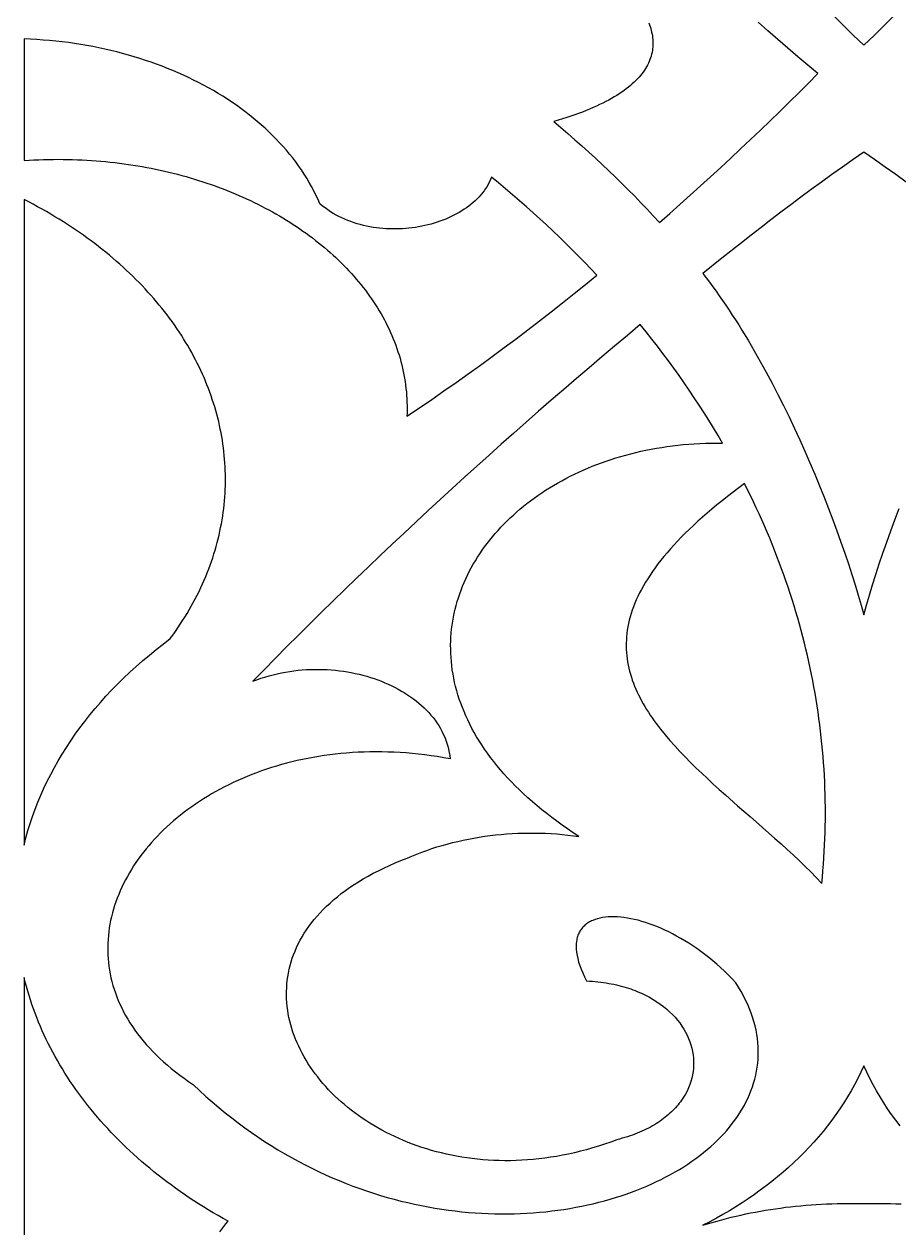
# Model space of a CAD drawing. Extents: x -4950 to -2150, y -1354 to 1346.
# Drawn here: x -4749.8 to -4594.3, y 166.2 to 380.7 of the extents above; entities that cross this region are included whole.
import ezdxf

# ---------------------------------------------------------------- set-up
doc = ezdxf.new("R2010")
doc.units = 0
doc.layers.add('LAYER_1', color=18, linetype='CONTINUOUS')

msp = doc.modelspace()

# ---------------------------------------------------------------- linework, layer by layer
at = {"layer": 'LAYER_1'}
for points in [[(-4606.18, 382.48), (-4604.3, 380.62), (-4602.42, 378.79), (-4600.55, 376.99), (-4598.68, 378.79), (-4596.8, 380.62), (-4594.92, 382.48)], [(-4638.78, 380.95), (-4638.65, 380.62), (-4638.54, 380.28), (-4638.44, 379.95), (-4638.35, 379.62), (-4638.27, 379.29), (-4638.2, 378.96), (-4638.14, 378.63), (-4638.1, 378.3), (-4638.07, 377.97), (-4638.05, 377.64), (-4638.04, 377.32), (-4638.05, 376.99), (-4638.06, 376.66), (-4638.1, 376.34), (-4638.14, 376.01), (-4638.2, 375.69), (-4638.27, 375.37), (-4638.35, 375.05), (-4638.45, 374.73), (-4638.57, 374.41), (-4638.69, 374.09), (-4638.83, 373.77), (-4638.99, 373.46), (-4639.16, 373.15), (-4639.35, 372.83), (-4639.55, 372.52), (-4639.76, 372.21), (-4639.99, 371.91), (-4640.24, 371.6), (-4640.5, 371.29), (-4640.78, 370.99), (-4641.07, 370.69), (-4641.38, 370.39), (-4641.71, 370.09), (-4642.05, 369.8), (-4642.41, 369.5), (-4642.79, 369.21), (-4643.18, 368.92), (-4643.6, 368.64), (-4644.02, 368.35), (-4644.47, 368.07), (-4644.93, 367.79), (-4645.41, 367.51), (-4645.91, 367.23), (-4646.43, 366.96), (-4646.97, 366.69), (-4647.52, 366.42), (-4648.1, 366.15), (-4648.69, 365.89), (-4649.3, 365.63), (-4649.93, 365.37), (-4650.58, 365.11), (-4651.25, 364.86), (-4651.94, 364.61), (-4652.65, 364.36), (-4653.38, 364.12), (-4654.13, 363.88), (-4654.9, 363.64), (-4655.69, 363.41), (-4654.42, 362.34), (-4653.16, 361.27), (-4651.91, 360.18), (-4650.68, 359.09), (-4649.46, 358), (-4648.26, 356.89), (-4647.06, 355.78), (-4645.88, 354.67), (-4644.71, 353.54), (-4643.56, 352.41), (-4642.42, 351.27), (-4641.29, 350.13), (-4640.17, 348.98), (-4639.07, 347.82), (-4637.98, 346.66), (-4636.9, 345.48), (-4635.06, 347.1), (-4633.22, 348.72), (-4631.4, 350.34), (-4629.59, 351.98), (-4627.79, 353.61), (-4625.99, 355.26), (-4624.22, 356.91), (-4622.45, 358.56), (-4620.69, 360.22), (-4618.94, 361.88), (-4617.21, 363.55), (-4615.49, 365.22), (-4613.77, 366.9), (-4612.07, 368.57), (-4610.38, 370.26), (-4608.7, 371.95), (-4610.5, 373.42), (-4612.29, 374.92), (-4614.08, 376.43), (-4615.85, 377.97), (-4617.61, 379.51), (-4619.36, 381.07)], [(-4593.03, 352.66), (-4594.88, 353.99), (-4596.75, 355.33), (-4598.64, 356.66), (-4600.55, 357.98), (-4602.46, 356.66), (-4604.35, 355.33), (-4606.22, 353.99), (-4608.07, 352.66), (-4609.9, 351.32), (-4611.72, 349.98), (-4613.52, 348.63), (-4615.3, 347.29), (-4617.07, 345.93), (-4618.83, 344.58), (-4620.58, 343.22), (-4622.32, 341.87), (-4625.77, 339.14), (-4629.19, 336.4), (-4628.59, 335.64), (-4628, 334.86), (-4627.41, 334.07), (-4626.82, 333.26), (-4626.24, 332.44), (-4625.65, 331.61), (-4625.08, 330.77), (-4624.5, 329.91), (-4623.93, 329.04), (-4623.36, 328.17), (-4622.8, 327.28), (-4622.24, 326.38), (-4621.13, 324.55), (-4620.03, 322.69), (-4618.96, 320.79), (-4617.9, 318.86), (-4616.86, 316.91), (-4615.83, 314.94), (-4614.83, 312.94), (-4613.85, 310.93), (-4612.89, 308.91), (-4611.95, 306.88), (-4611.04, 304.84), (-4610.15, 302.8), (-4609.28, 300.75), (-4608.44, 298.72), (-4607.62, 296.69), (-4606.83, 294.67), (-4606.07, 292.66), (-4605.33, 290.67), (-4604.62, 288.7), (-4603.95, 286.76), (-4603.3, 284.84), (-4602.69, 282.95), (-4602.1, 281.1), (-4601.55, 279.28), (-4601.04, 277.51), (-4600.55, 275.77), (-4600.07, 277.51), (-4599.55, 279.28), (-4599, 281.1), (-4598.42, 282.95), (-4597.8, 284.84), (-4597.16, 286.76), (-4596.48, 288.7), (-4595.77, 290.67), (-4595.04, 292.66), (-4594.28, 294.67)], [(-4715.04, 166.15), (-4714.71, 166.63), (-4714.36, 167.11), (-4713.98, 167.58), (-4713.58, 168.04), (-4714.47, 168.54), (-4715.36, 169.04), (-4716.24, 169.55), (-4717.1, 170.07), (-4717.96, 170.6), (-4718.81, 171.13), (-4719.65, 171.67), (-4720.48, 172.22), (-4721.3, 172.78), (-4722.11, 173.34), (-4722.91, 173.91), (-4723.7, 174.48), (-4724.49, 175.06), (-4725.26, 175.65), (-4726.02, 176.24), (-4726.77, 176.84), (-4727.51, 177.45), (-4728.24, 178.06), (-4728.96, 178.68), (-4729.67, 179.3), (-4730.37, 179.93), (-4731.06, 180.57), (-4731.74, 181.21), (-4732.41, 181.85), (-4733.07, 182.5), (-4733.72, 183.16), (-4734.36, 183.82), (-4734.98, 184.49), (-4735.6, 185.17), (-4736.2, 185.84), (-4736.79, 186.53), (-4737.38, 187.22), (-4737.95, 187.91), (-4738.51, 188.61), (-4739.06, 189.31), (-4739.6, 190.02), (-4740.12, 190.73), (-4740.64, 191.44), (-4741.14, 192.16), (-4741.63, 192.89), (-4742.11, 193.62), (-4742.58, 194.35), (-4743.04, 195.09), (-4743.49, 195.83), (-4743.92, 196.57), (-4744.34, 197.32), (-4744.75, 198.07), (-4745.15, 198.83), (-4745.54, 199.59), (-4745.91, 200.35), (-4746.27, 201.11), (-4746.62, 201.88), (-4746.96, 202.66), (-4747.28, 203.43), (-4747.6, 204.21), (-4747.9, 204.99), (-4748.18, 205.77), (-4748.46, 206.56), (-4748.72, 207.35), (-4748.97, 208.14), (-4749.21, 208.94), (-4749.43, 209.74), (-4749.64, 210.54), (-4749.84, 211.34), (-4749.84, 165.62)], [(-4594.11, 184.99), (-4594.87, 185.99), (-4595.61, 187), (-4596.32, 188.03), (-4597, 189.07), (-4597.66, 190.13), (-4598.3, 191.2), (-4598.9, 192.29), (-4599.48, 193.39), (-4600.03, 194.51), (-4600.55, 195.65), (-4601.07, 194.51), (-4601.62, 193.39), (-4602.2, 192.29), (-4602.81, 191.2), (-4603.44, 190.13), (-4604.1, 189.07), (-4604.79, 188.03), (-4605.5, 187), (-4606.23, 185.99), (-4606.99, 184.99), (-4607.78, 184.01), (-4608.59, 183.05), (-4609.42, 182.1), (-4610.28, 181.17), (-4611.16, 180.26), (-4612.06, 179.36), (-4612.98, 178.48), (-4613.92, 177.61), (-4614.89, 176.77), (-4615.87, 175.94), (-4616.88, 175.12), (-4617.91, 174.32), (-4618.95, 173.55), (-4620.01, 172.78), (-4621.1, 172.04), (-4622.2, 171.31), (-4623.32, 170.6), (-4624.45, 169.91), (-4625.6, 169.24), (-4626.77, 168.58), (-4627.95, 167.95), (-4629.15, 167.33), (-4628.32, 167.58), (-4627.49, 167.83), (-4626.65, 168.07), (-4625.81, 168.3), (-4624.96, 168.53), (-4624.11, 168.74), (-4623.26, 168.95), (-4622.4, 169.14), (-4621.53, 169.33), (-4620.67, 169.51), (-4619.8, 169.68), (-4618.92, 169.84), (-4618.04, 169.99), (-4617.16, 170.13), (-4616.27, 170.27), (-4615.38, 170.39), (-4614.48, 170.51), (-4613.58, 170.61), (-4612.68, 170.71), (-4611.77, 170.8), (-4610.86, 170.88), (-4609.94, 170.96), (-4609.02, 171.02), (-4608.1, 171.07), (-4607.17, 171.12), (-4606.24, 171.15), (-4605.3, 171.18), (-4604.36, 171.2), (-4603.41, 171.21), (-4602.46, 171.21), (-4601.51, 171.2), (-4600.55, 171.18), (-4599.59, 171.2), (-4598.64, 171.21), (-4597.69, 171.21), (-4596.75, 171.2), (-4595.8, 171.18), (-4594.87, 171.15), (-4593.93, 171.12)]]:
    msp.add_lwpolyline(points, dxfattribs=at)
for points in [[(-4681.78, 311.06), (-4679.57, 312.55), (-4677.38, 314.04), (-4675.2, 315.55), (-4673.03, 317.07), (-4670.87, 318.6), (-4668.73, 320.15), (-4666.6, 321.7), (-4664.49, 323.26), (-4662.38, 324.83), (-4660.29, 326.42), (-4658.21, 328.01), (-4656.15, 329.61), (-4654.1, 331.23), (-4652.06, 332.85), (-4650.03, 334.48), (-4648.02, 336.12), (-4649.09, 337.25), (-4650.18, 338.38), (-4651.28, 339.51), (-4652.4, 340.63), (-4653.52, 341.74), (-4654.66, 342.85), (-4655.81, 343.95), (-4656.98, 345.04), (-4658.16, 346.13), (-4659.34, 347.21), (-4660.55, 348.28), (-4661.76, 349.35), (-4662.99, 350.41), (-4664.23, 351.46), (-4665.48, 352.51), (-4666.74, 353.55), (-4666.91, 353.13), (-4667.1, 352.71), (-4667.31, 352.3), (-4667.54, 351.9), (-4667.79, 351.51), (-4668.06, 351.13), (-4668.34, 350.76), (-4668.64, 350.39), (-4668.96, 350.04), (-4669.3, 349.69), (-4669.65, 349.35), (-4670.01, 349.03), (-4670.39, 348.71), (-4670.79, 348.4), (-4671.19, 348.1), (-4671.61, 347.82), (-4672.05, 347.54), (-4672.49, 347.27), (-4672.95, 347.02), (-4673.42, 346.77), (-4673.9, 346.54), (-4674.38, 346.31), (-4674.88, 346.1), (-4675.39, 345.9), (-4675.91, 345.71), (-4676.43, 345.53), (-4676.96, 345.36), (-4677.5, 345.21), (-4678.04, 345.07), (-4678.59, 344.94), (-4679.15, 344.82), (-4679.71, 344.71), (-4680.28, 344.62), (-4680.85, 344.54), (-4681.42, 344.47), (-4681.99, 344.42), (-4682.57, 344.38), (-4683.15, 344.35), (-4683.73, 344.33), (-4684.32, 344.33), (-4684.9, 344.35), (-4685.48, 344.37), (-4686.06, 344.41), (-4686.64, 344.47), (-4687.22, 344.54), (-4687.8, 344.62), (-4688.38, 344.72), (-4688.95, 344.83), (-4689.51, 344.96), (-4690.08, 345.11), (-4690.64, 345.26), (-4691.19, 345.44), (-4691.74, 345.63), (-4692.28, 345.83), (-4692.82, 346.05), (-4693.34, 346.29), (-4693.86, 346.54), (-4694.37, 346.81), (-4694.88, 347.1), (-4695.37, 347.4), (-4695.86, 347.72), (-4696.33, 348.06), (-4696.79, 348.41), (-4697.24, 348.78), (-4697.59, 349.56), (-4697.95, 350.34), (-4698.33, 351.1), (-4698.74, 351.86), (-4699.16, 352.61), (-4699.6, 353.35), (-4700.06, 354.09), (-4700.54, 354.81), (-4701.04, 355.53), (-4701.56, 356.24), (-4702.09, 356.94), (-4702.65, 357.63), (-4703.22, 358.32), (-4703.8, 358.99), (-4704.41, 359.65), (-4705.03, 360.31), (-4705.67, 360.95), (-4706.32, 361.59), (-4706.99, 362.21), (-4707.68, 362.83), (-4708.38, 363.44), (-4709.1, 364.03), (-4709.83, 364.62), (-4710.58, 365.19), (-4711.34, 365.76), (-4712.11, 366.31), (-4712.9, 366.85), (-4713.71, 367.38), (-4714.53, 367.9), (-4715.36, 368.41), (-4716.2, 368.91), (-4717.06, 369.4), (-4717.93, 369.87), (-4718.81, 370.34), (-4719.71, 370.79), (-4720.61, 371.23), (-4721.53, 371.65), (-4722.46, 372.07), (-4723.4, 372.47), (-4724.35, 372.86), (-4725.32, 373.24), (-4726.29, 373.6), (-4727.27, 373.95), (-4728.26, 374.29), (-4729.27, 374.61), (-4730.28, 374.92), (-4731.3, 375.22), (-4732.33, 375.51), (-4733.37, 375.78), (-4734.42, 376.03), (-4735.47, 376.28), (-4736.54, 376.5), (-4737.61, 376.72), (-4738.69, 376.92), (-4739.77, 377.1), (-4740.87, 377.27), (-4741.97, 377.43), (-4743.08, 377.57), (-4744.19, 377.69), (-4745.31, 377.8), (-4746.43, 377.9), (-4747.56, 377.98), (-4748.7, 378.04), (-4749.84, 378.09), (-4749.84, 356.5), (-4748.97, 356.55), (-4748.1, 356.6), (-4747.23, 356.64), (-4746.37, 356.67), (-4745.5, 356.69), (-4744.64, 356.7), (-4743.79, 356.71), (-4742.93, 356.7), (-4742.08, 356.69), (-4741.23, 356.67), (-4740.38, 356.64), (-4739.53, 356.61), (-4738.69, 356.56), (-4737.85, 356.51), (-4737.02, 356.45), (-4736.18, 356.38), (-4735.35, 356.3), (-4734.53, 356.22), (-4733.7, 356.12), (-4732.88, 356.02), (-4732.07, 355.92), (-4731.26, 355.8), (-4730.45, 355.68), (-4729.64, 355.55), (-4728.84, 355.41), (-4728.04, 355.26), (-4727.25, 355.11), (-4726.46, 354.95), (-4725.67, 354.78), (-4724.89, 354.61), (-4724.12, 354.43), (-4723.34, 354.24), (-4722.58, 354.04), (-4721.81, 353.84), (-4721.05, 353.63), (-4720.3, 353.41), (-4719.55, 353.19), (-4718.81, 352.96), (-4718.07, 352.72), (-4717.33, 352.48), (-4716.6, 352.23), (-4715.88, 351.97), (-4715.16, 351.71), (-4714.45, 351.44), (-4713.74, 351.16), (-4713.04, 350.88), (-4712.34, 350.59), (-4711.65, 350.29), (-4710.96, 349.99), (-4710.28, 349.68), (-4709.61, 349.37), (-4708.94, 349.05), (-4708.28, 348.72), (-4707.63, 348.39), (-4706.98, 348.05), (-4706.33, 347.71), (-4705.7, 347.36), (-4705.07, 347), (-4704.44, 346.64), (-4703.83, 346.28), (-4703.22, 345.91), (-4702.61, 345.53), (-4702.02, 345.14), (-4701.43, 344.76), (-4700.84, 344.36), (-4700.27, 343.96), (-4699.7, 343.56), (-4699.14, 343.15), (-4698.59, 342.73), (-4698.04, 342.31), (-4697.5, 341.89), (-4696.97, 341.46), (-4696.45, 341.03), (-4695.93, 340.59), (-4695.42, 340.14), (-4694.92, 339.69), (-4694.43, 339.24), (-4693.94, 338.78), (-4693.47, 338.32), (-4693, 337.85), (-4692.54, 337.38), (-4692.09, 336.9), (-4691.65, 336.42), (-4691.21, 335.93), (-4690.79, 335.44), (-4690.37, 334.95), (-4689.96, 334.45), (-4689.56, 333.95), (-4689.17, 333.44), (-4688.79, 332.93), (-4688.42, 332.42), (-4688.06, 331.9), (-4687.7, 331.37), (-4687.36, 330.85), (-4687.03, 330.32), (-4686.7, 329.78), (-4686.38, 329.25), (-4686.08, 328.71), (-4685.78, 328.16), (-4685.5, 327.61), (-4685.22, 327.06), (-4684.95, 326.51), (-4684.69, 325.95), (-4684.45, 325.39), (-4684.21, 324.82), (-4683.99, 324.26), (-4683.77, 323.68), (-4683.57, 323.11), (-4683.37, 322.53), (-4683.19, 321.95), (-4683.01, 321.37), (-4682.85, 320.78), (-4682.7, 320.19), (-4682.56, 319.6), (-4682.43, 319.01), (-4682.31, 318.41), (-4682.2, 317.81), (-4682.1, 317.21), (-4682.02, 316.61), (-4681.95, 316), (-4681.88, 315.39), (-4681.83, 314.78), (-4681.79, 314.16), (-4681.77, 313.55), (-4681.75, 312.93), (-4681.75, 312.31), (-4681.76, 311.69)], [(-4723.86, 271.55), (-4723.4, 272.18), (-4722.95, 272.82), (-4722.51, 273.46), (-4722.09, 274.1), (-4721.67, 274.74), (-4721.27, 275.39), (-4720.87, 276.03), (-4720.49, 276.68), (-4720.12, 277.33), (-4719.76, 277.98), (-4719.42, 278.64), (-4719.08, 279.29), (-4718.75, 279.95), (-4718.44, 280.61), (-4718.14, 281.27), (-4717.84, 281.93), (-4717.56, 282.59), (-4717.29, 283.26), (-4717.03, 283.92), (-4716.78, 284.59), (-4716.55, 285.25), (-4716.32, 285.92), (-4716.1, 286.59), (-4715.9, 287.26), (-4715.7, 287.93), (-4715.52, 288.6), (-4715.35, 289.28), (-4715.19, 289.95), (-4715.04, 290.62), (-4714.9, 291.3), (-4714.77, 291.97), (-4714.65, 292.64), (-4714.54, 293.32), (-4714.44, 293.99), (-4714.36, 294.67), (-4714.28, 295.34), (-4714.22, 296.02), (-4714.16, 296.7), (-4714.12, 297.37), (-4714.08, 298.05), (-4714.06, 298.72), (-4714.05, 299.4), (-4714.05, 300.07), (-4714.05, 300.74), (-4714.07, 301.42), (-4714.1, 302.09), (-4714.14, 302.76), (-4714.19, 303.43), (-4714.25, 304.11), (-4714.32, 304.78), (-4714.4, 305.45), (-4714.49, 306.11), (-4714.59, 306.78), (-4714.71, 307.45), (-4714.83, 308.11), (-4714.96, 308.78), (-4715.1, 309.44), (-4715.25, 310.1), (-4715.42, 310.76), (-4715.59, 311.42), (-4715.77, 312.08), (-4715.96, 312.74), (-4716.17, 313.39), (-4716.38, 314.04), (-4716.6, 314.7), (-4716.83, 315.35), (-4717.08, 315.99), (-4717.33, 316.64), (-4717.59, 317.28), (-4717.86, 317.92), (-4718.15, 318.56), (-4718.44, 319.2), (-4718.74, 319.84), (-4719.05, 320.47), (-4719.37, 321.1), (-4719.7, 321.73), (-4720.04, 322.36), (-4720.39, 322.98), (-4720.76, 323.6), (-4721.13, 324.22), (-4721.5, 324.83), (-4721.89, 325.45), (-4722.29, 326.06), (-4722.7, 326.66), (-4723.12, 327.27), (-4723.55, 327.87), (-4723.98, 328.47), (-4724.43, 329.06), (-4724.89, 329.65), (-4725.35, 330.24), (-4725.83, 330.82), (-4726.31, 331.41), (-4726.81, 331.98), (-4727.31, 332.56), (-4727.82, 333.13), (-4728.34, 333.7), (-4728.87, 334.26), (-4729.41, 334.82), (-4729.96, 335.38), (-4730.52, 335.93), (-4731.09, 336.48), (-4731.67, 337.02), (-4732.26, 337.56), (-4732.85, 338.1), (-4733.46, 338.63), (-4734.07, 339.16), (-4734.69, 339.68), (-4735.32, 340.2), (-4735.97, 340.71), (-4736.62, 341.22), (-4737.28, 341.73), (-4737.94, 342.23), (-4738.62, 342.72), (-4739.31, 343.21), (-4740, 343.7), (-4740.71, 344.18), (-4741.42, 344.66), (-4742.14, 345.13), (-4742.87, 345.59), (-4743.61, 346.06), (-4744.36, 346.51), (-4745.12, 346.96), (-4745.88, 347.41), (-4746.66, 347.85), (-4747.44, 348.28), (-4748.23, 348.71), (-4749.03, 349.13), (-4749.84, 349.55), (-4749.84, 234.86), (-4749.52, 236.15), (-4749.16, 237.43), (-4748.77, 238.7), (-4748.34, 239.97), (-4747.89, 241.23), (-4747.4, 242.48), (-4746.87, 243.73), (-4746.32, 244.97), (-4745.73, 246.2), (-4745.12, 247.42), (-4744.47, 248.63), (-4743.79, 249.84), (-4743.07, 251.03), (-4742.33, 252.22), (-4741.56, 253.39), (-4740.75, 254.56), (-4739.92, 255.71), (-4739.05, 256.85), (-4738.16, 257.99), (-4737.23, 259.11), (-4736.27, 260.22), (-4735.29, 261.31), (-4734.28, 262.4), (-4733.23, 263.47), (-4732.16, 264.53), (-4731.06, 265.57), (-4729.93, 266.61), (-4728.77, 267.62), (-4727.58, 268.63), (-4726.37, 269.62), (-4725.13, 270.59)], [(-4640.31, 327.33), (-4642.59, 325.42), (-4644.87, 323.51), (-4647.14, 321.6), (-4649.41, 319.68), (-4651.66, 317.76), (-4653.9, 315.83), (-4656.14, 313.9), (-4658.37, 311.96), (-4660.59, 310.02), (-4662.8, 308.07), (-4665, 306.12), (-4667.19, 304.16), (-4669.37, 302.2), (-4671.55, 300.23), (-4673.72, 298.25), (-4675.87, 296.28), (-4678.02, 294.29), (-4680.16, 292.31), (-4682.29, 290.31), (-4684.42, 288.32), (-4686.53, 286.32), (-4688.63, 284.31), (-4690.73, 282.3), (-4692.82, 280.28), (-4694.89, 278.26), (-4696.96, 276.23), (-4699.02, 274.2), (-4701.07, 272.17), (-4703.12, 270.13), (-4705.15, 268.08), (-4707.17, 266.03), (-4709.19, 263.98), (-4708.47, 264.25), (-4707.75, 264.5), (-4707.02, 264.73), (-4706.29, 264.95), (-4705.56, 265.14), (-4704.83, 265.32), (-4704.09, 265.47), (-4703.35, 265.61), (-4702.61, 265.73), (-4701.87, 265.83), (-4701.12, 265.92), (-4700.38, 265.99), (-4699.64, 266.04), (-4698.9, 266.07), (-4698.16, 266.09), (-4697.43, 266.09), (-4696.69, 266.07), (-4695.96, 266.04), (-4695.24, 265.99), (-4694.51, 265.92), (-4693.8, 265.84), (-4693.08, 265.75), (-4692.37, 265.63), (-4691.67, 265.51), (-4690.98, 265.37), (-4690.29, 265.21), (-4689.61, 265.04), (-4688.94, 264.85), (-4688.27, 264.65), (-4687.62, 264.44), (-4686.97, 264.21), (-4686.33, 263.97), (-4685.71, 263.71), (-4685.09, 263.45), (-4684.49, 263.16), (-4683.9, 262.87), (-4683.32, 262.56), (-4682.75, 262.24), (-4682.2, 261.91), (-4681.66, 261.57), (-4681.14, 261.21), (-4680.63, 260.85), (-4680.13, 260.47), (-4679.65, 260.08), (-4679.19, 259.68), (-4678.74, 259.26), (-4678.31, 258.84), (-4677.9, 258.41), (-4677.51, 257.96), (-4677.13, 257.51), (-4676.78, 257.05), (-4676.44, 256.57), (-4676.13, 256.09), (-4675.83, 255.6), (-4675.56, 255.09), (-4675.31, 254.58), (-4675.07, 254.06), (-4674.87, 253.53), (-4674.68, 253), (-4674.52, 252.45), (-4674.38, 251.9), (-4674.27, 251.33), (-4674.18, 250.77), (-4674.12, 250.19), (-4675.25, 250.39), (-4676.38, 250.58), (-4677.5, 250.74), (-4678.62, 250.89), (-4679.73, 251.02), (-4680.83, 251.13), (-4681.92, 251.23), (-4683.01, 251.3), (-4684.1, 251.36), (-4685.17, 251.4), (-4686.24, 251.43), (-4687.3, 251.43), (-4688.36, 251.42), (-4689.4, 251.4), (-4690.44, 251.35), (-4691.47, 251.3), (-4692.5, 251.22), (-4693.51, 251.13), (-4694.52, 251.03), (-4695.51, 250.9), (-4696.5, 250.77), (-4697.48, 250.62), (-4698.46, 250.45), (-4699.42, 250.27), (-4700.37, 250.08), (-4701.31, 249.87), (-4702.25, 249.65), (-4703.17, 249.41), (-4704.09, 249.16), (-4704.99, 248.9), (-4705.88, 248.63), (-4706.77, 248.34), (-4707.64, 248.04), (-4708.5, 247.72), (-4709.36, 247.4), (-4710.2, 247.06), (-4711.03, 246.71), (-4711.84, 246.35), (-4712.65, 245.98), (-4713.45, 245.6), (-4714.23, 245.2), (-4715, 244.8), (-4715.76, 244.38), (-4716.51, 243.96), (-4717.24, 243.52), (-4717.96, 243.08), (-4718.67, 242.62), (-4719.37, 242.16), (-4720.05, 241.68), (-4720.72, 241.2), (-4721.38, 240.71), (-4722.03, 240.2), (-4722.66, 239.7), (-4723.27, 239.18), (-4723.87, 238.65), (-4724.46, 238.12), (-4725.04, 237.58), (-4725.6, 237.03), (-4726.14, 236.47), (-4726.67, 235.91), (-4727.19, 235.34), (-4727.69, 234.76), (-4728.17, 234.18), (-4728.64, 233.59), (-4729.1, 232.99), (-4729.54, 232.39), (-4729.96, 231.79), (-4730.37, 231.17), (-4730.76, 230.56), (-4731.13, 229.93), (-4731.49, 229.31), (-4731.83, 228.68), (-4732.16, 228.04), (-4732.47, 227.4), (-4732.76, 226.75), (-4733.03, 226.11), (-4733.29, 225.45), (-4733.53, 224.8), (-4733.75, 224.14), (-4733.95, 223.48), (-4734.14, 222.82), (-4734.31, 222.15), (-4734.46, 221.48), (-4734.59, 220.81), (-4734.7, 220.14), (-4734.79, 219.46), (-4734.87, 218.79), (-4734.92, 218.11), (-4734.96, 217.43), (-4734.98, 216.75), (-4734.98, 216.07), (-4734.95, 215.39), (-4734.91, 214.71), (-4734.85, 214.03), (-4734.77, 213.35), (-4734.67, 212.67), (-4734.54, 211.99), (-4734.4, 211.31), (-4734.24, 210.63), (-4734.05, 209.95), (-4733.84, 209.28), (-4733.62, 208.6), (-4733.37, 207.93), (-4733.1, 207.26), (-4732.81, 206.59), (-4732.49, 205.93), (-4732.16, 205.26), (-4731.8, 204.6), (-4731.42, 203.94), (-4731.02, 203.29), (-4730.59, 202.64), (-4730.14, 201.99), (-4729.67, 201.35), (-4729.18, 200.71), (-4728.66, 200.07), (-4728.12, 199.44), (-4727.56, 198.82), (-4726.97, 198.2), (-4726.36, 197.58), (-4725.72, 196.97), (-4725.06, 196.36), (-4724.38, 195.76), (-4723.67, 195.17), (-4722.94, 194.58), (-4722.18, 194), (-4721.39, 193.43), (-4720.59, 192.86), (-4719.75, 192.3), (-4718.64, 191.25), (-4717.51, 190.22), (-4716.38, 189.23), (-4715.24, 188.26), (-4714.1, 187.32), (-4712.94, 186.41), (-4711.78, 185.52), (-4710.62, 184.66), (-4709.44, 183.82), (-4708.27, 183.01), (-4707.08, 182.23), (-4705.9, 181.47), (-4704.71, 180.74), (-4703.51, 180.03), (-4702.31, 179.35), (-4701.11, 178.69), (-4699.9, 178.06), (-4698.69, 177.45), (-4697.48, 176.86), (-4696.26, 176.3), (-4695.05, 175.76), (-4693.83, 175.25), (-4692.61, 174.75), (-4691.39, 174.28), (-4690.17, 173.84), (-4688.95, 173.42), (-4687.73, 173.01), (-4686.51, 172.63), (-4685.29, 172.28), (-4684.07, 171.94), (-4682.86, 171.63), (-4681.64, 171.34), (-4680.43, 171.06), (-4679.22, 170.81), (-4678.01, 170.58), (-4676.8, 170.37), (-4675.6, 170.18), (-4674.41, 170.01), (-4673.21, 169.86), (-4672.02, 169.73), (-4670.84, 169.62), (-4669.66, 169.53), (-4668.48, 169.46), (-4667.32, 169.41), (-4666.15, 169.37), (-4665, 169.35), (-4663.85, 169.36), (-4662.71, 169.38), (-4661.57, 169.41), (-4660.44, 169.47), (-4659.33, 169.54), (-4658.21, 169.63), (-4657.11, 169.73), (-4656.02, 169.86), (-4654.94, 169.99), (-4653.86, 170.15), (-4652.8, 170.32), (-4651.74, 170.51), (-4650.7, 170.71), (-4649.67, 170.93), (-4648.65, 171.16), (-4647.64, 171.41), (-4646.64, 171.67), (-4645.66, 171.95), (-4644.68, 172.24), (-4643.72, 172.55), (-4642.78, 172.87), (-4641.85, 173.2), (-4640.93, 173.55), (-4640.02, 173.91), (-4639.13, 174.28), (-4638.26, 174.67), (-4637.4, 175.07), (-4636.56, 175.48), (-4635.73, 175.9), (-4634.92, 176.34), (-4634.12, 176.79), (-4633.34, 177.25), (-4632.58, 177.72), (-4631.84, 178.2), (-4631.12, 178.69), (-4630.41, 179.2), (-4629.72, 179.71), (-4629.05, 180.24), (-4628.4, 180.77), (-4627.77, 181.32), (-4627.16, 181.87), (-4626.57, 182.43), (-4626, 183.01), (-4625.45, 183.59), (-4624.92, 184.18), (-4624.41, 184.78), (-4623.93, 185.39), (-4623.47, 186.01), (-4623.03, 186.63), (-4622.61, 187.27), (-4622.22, 187.91), (-4621.85, 188.56), (-4621.5, 189.21), (-4621.18, 189.87), (-4620.88, 190.54), (-4620.61, 191.22), (-4620.36, 191.9), (-4620.14, 192.59), (-4619.94, 193.28), (-4619.77, 193.98), (-4619.63, 194.69), (-4619.51, 195.4), (-4619.42, 196.12), (-4619.36, 196.84), (-4619.33, 197.56), (-4619.32, 198.29), (-4619.34, 199.03), (-4619.39, 199.77), (-4619.47, 200.51), (-4619.58, 201.25), (-4619.72, 202), (-4619.89, 202.76), (-4620.09, 203.51), (-4620.32, 204.27), (-4620.58, 205.03), (-4620.88, 205.8), (-4621.2, 206.56), (-4621.56, 207.33), (-4621.95, 208.1), (-4622.37, 208.87), (-4622.83, 209.64), (-4623.32, 210.42), (-4623.98, 211.12), (-4624.65, 211.8), (-4625.33, 212.46), (-4626.02, 213.1), (-4626.71, 213.72), (-4627.41, 214.32), (-4628.12, 214.89), (-4628.82, 215.44), (-4629.53, 215.97), (-4630.25, 216.48), (-4630.96, 216.97), (-4631.68, 217.44), (-4632.4, 217.88), (-4633.11, 218.3), (-4633.83, 218.7), (-4634.54, 219.08), (-4635.24, 219.44), (-4635.95, 219.77), (-4636.65, 220.09), (-4637.34, 220.38), (-4638.03, 220.64), (-4638.71, 220.89), (-4639.38, 221.11), (-4640.04, 221.32), (-4640.69, 221.5), (-4641.33, 221.65), (-4641.96, 221.79), (-4642.58, 221.9), (-4643.19, 221.99), (-4643.78, 222.06), (-4644.36, 222.1), (-4644.92, 222.13), (-4645.46, 222.13), (-4645.99, 222.1), (-4646.5, 222.06), (-4646.99, 221.99), (-4647.46, 221.9), (-4647.91, 221.79), (-4648.34, 221.65), (-4648.75, 221.49), (-4648.95, 221.4), (-4649.14, 221.31), (-4649.32, 221.21), (-4649.5, 221.1), (-4649.67, 220.99), (-4649.84, 220.88), (-4650, 220.75), (-4650.15, 220.63), (-4650.29, 220.49), (-4650.43, 220.35), (-4650.57, 220.21), (-4650.69, 220.06), (-4650.81, 219.9), (-4650.93, 219.74), (-4651.03, 219.57), (-4651.13, 219.39), (-4651.22, 219.21), (-4651.3, 219.03), (-4651.38, 218.84), (-4651.45, 218.64), (-4651.51, 218.44), (-4651.56, 218.23), (-4651.6, 218.01), (-4651.64, 217.79), (-4651.69, 217.33), (-4651.7, 216.85), (-4651.69, 216.34), (-4651.63, 215.82), (-4651.54, 215.26), (-4651.42, 214.69), (-4651.25, 214.09), (-4651.05, 213.47), (-4650.81, 212.82), (-4650.53, 212.15), (-4650.21, 211.46), (-4649.84, 210.74), (-4649.33, 210.71), (-4648.82, 210.67), (-4648.32, 210.63), (-4647.82, 210.58), (-4647.33, 210.52), (-4646.85, 210.46), (-4646.38, 210.38), (-4645.91, 210.3), (-4645.45, 210.22), (-4644.99, 210.13), (-4644.54, 210.03), (-4644.1, 209.92), (-4643.67, 209.81), (-4643.24, 209.69), (-4642.82, 209.57), (-4642.41, 209.44), (-4642, 209.3), (-4641.6, 209.16), (-4641.21, 209.01), (-4640.82, 208.86), (-4640.44, 208.7), (-4640.07, 208.53), (-4639.7, 208.36), (-4639.34, 208.19), (-4638.99, 208.01), (-4638.65, 207.82), (-4637.98, 207.44), (-4637.34, 207.04), (-4636.73, 206.62), (-4636.15, 206.18), (-4635.6, 205.73), (-4635.08, 205.26), (-4634.58, 204.78), (-4634.12, 204.28), (-4633.69, 203.77), (-4633.28, 203.26), (-4632.91, 202.72), (-4632.56, 202.18), (-4632.25, 201.63), (-4631.97, 201.08), (-4631.71, 200.51), (-4631.49, 199.94), (-4631.3, 199.36), (-4631.14, 198.78), (-4631.02, 198.2), (-4630.92, 197.61), (-4630.85, 197.01), (-4630.82, 196.42), (-4630.82, 195.83), (-4630.85, 195.24), (-4630.91, 194.65), (-4631.01, 194.06), (-4631.14, 193.47), (-4631.3, 192.89), (-4631.49, 192.31), (-4631.72, 191.74), (-4631.98, 191.17), (-4632.28, 190.61), (-4632.61, 190.06), (-4632.97, 189.52), (-4633.16, 189.25), (-4633.36, 188.99), (-4633.57, 188.73), (-4633.79, 188.47), (-4634.02, 188.21), (-4634.26, 187.96), (-4634.5, 187.71), (-4634.76, 187.46), (-4635.02, 187.22), (-4635.29, 186.98), (-4635.57, 186.74), (-4635.86, 186.51), (-4636.15, 186.28), (-4636.46, 186.05), (-4636.77, 185.83), (-4637.1, 185.61), (-4637.43, 185.4), (-4637.77, 185.19), (-4638.12, 184.98), (-4638.48, 184.78), (-4638.85, 184.59), (-4639.22, 184.4), (-4639.61, 184.21), (-4640, 184.03), (-4640.41, 183.85), (-4640.82, 183.68), (-4641.24, 183.52), (-4641.67, 183.36), (-4642.11, 183.2), (-4642.56, 183.05), (-4643.02, 182.91), (-4643.49, 182.77), (-4643.96, 182.64), (-4644.45, 182.51), (-4645.54, 182.11), (-4646.63, 181.74), (-4647.72, 181.38), (-4648.8, 181.06), (-4649.87, 180.75), (-4650.95, 180.47), (-4652.01, 180.21), (-4653.08, 179.97), (-4654.13, 179.76), (-4655.19, 179.57), (-4656.23, 179.4), (-4657.27, 179.25), (-4658.31, 179.13), (-4659.34, 179.02), (-4660.36, 178.94), (-4661.37, 178.87), (-4662.38, 178.83), (-4663.38, 178.8), (-4664.38, 178.8), (-4665.36, 178.81), (-4666.34, 178.85), (-4667.31, 178.9), (-4668.27, 178.97), (-4669.23, 179.06), (-4670.17, 179.17), (-4671.11, 179.29), (-4672.04, 179.43), (-4672.96, 179.59), (-4673.87, 179.77), (-4674.77, 179.96), (-4675.66, 180.17), (-4676.54, 180.39), (-4677.41, 180.63), (-4678.26, 180.89), (-4679.11, 181.16), (-4679.95, 181.44), (-4680.78, 181.74), (-4681.59, 182.05), (-4682.39, 182.38), (-4683.19, 182.72), (-4683.96, 183.08), (-4684.73, 183.44), (-4685.49, 183.82), (-4686.23, 184.22), (-4686.96, 184.62), (-4687.67, 185.04), (-4688.38, 185.47), (-4689.07, 185.91), (-4689.74, 186.36), (-4690.41, 186.82), (-4691.05, 187.29), (-4691.69, 187.77), (-4692.31, 188.27), (-4692.91, 188.77), (-4693.5, 189.28), (-4694.07, 189.8), (-4694.63, 190.33), (-4695.18, 190.86), (-4695.7, 191.41), (-4696.21, 191.96), (-4696.71, 192.52), (-4697.19, 193.09), (-4697.65, 193.67), (-4698.1, 194.25), (-4698.52, 194.84), (-4698.93, 195.43), (-4699.33, 196.03), (-4699.7, 196.64), (-4700.06, 197.25), (-4700.4, 197.87), (-4700.72, 198.49), (-4701.02, 199.12), (-4701.31, 199.75), (-4701.57, 200.38), (-4701.82, 201.02), (-4702.04, 201.66), (-4702.25, 202.3), (-4702.44, 202.95), (-4702.6, 203.6), (-4702.75, 204.25), (-4702.88, 204.91), (-4702.98, 205.56), (-4703.06, 206.22), (-4703.13, 206.88), (-4703.17, 207.53), (-4703.19, 208.19), (-4703.19, 208.85), (-4703.16, 209.51), (-4703.12, 210.17), (-4703.05, 210.83), (-4702.96, 211.49), (-4702.85, 212.14), (-4702.71, 212.8), (-4702.55, 213.45), (-4702.37, 214.1), (-4702.16, 214.75), (-4701.93, 215.39), (-4701.67, 216.04), (-4701.39, 216.68), (-4701.09, 217.31), (-4700.76, 217.95), (-4700.41, 218.57), (-4700.03, 219.2), (-4699.63, 219.82), (-4699.2, 220.43), (-4698.74, 221.04), (-4698.26, 221.64), (-4697.75, 222.24), (-4697.22, 222.83), (-4696.66, 223.42), (-4696.07, 224), (-4695.45, 224.57), (-4694.81, 225.13), (-4694.14, 225.69), (-4693.45, 226.24), (-4692.72, 226.78), (-4691.97, 227.32), (-4691.19, 227.84), (-4690.38, 228.36), (-4689.54, 228.86), (-4688.67, 229.36), (-4687.77, 229.85), (-4686.84, 230.32), (-4685.89, 230.79), (-4684.9, 231.25), (-4683.89, 231.69), (-4682.84, 232.13), (-4681.76, 232.55), (-4680.9, 232.92), (-4680.03, 233.27), (-4679.15, 233.61), (-4678.26, 233.93), (-4677.36, 234.24), (-4676.45, 234.53), (-4675.54, 234.8), (-4674.61, 235.06), (-4673.68, 235.3), (-4672.74, 235.53), (-4671.8, 235.74), (-4670.85, 235.94), (-4669.89, 236.12), (-4668.93, 236.28), (-4667.96, 236.43), (-4666.99, 236.56), (-4666.02, 236.67), (-4665.04, 236.77), (-4664.06, 236.85), (-4663.07, 236.92), (-4662.09, 236.97), (-4661.1, 237), (-4660.11, 237.01), (-4659.12, 237.01), (-4658.12, 236.99), (-4657.13, 236.96), (-4656.14, 236.91), (-4655.15, 236.84), (-4654.16, 236.75), (-4653.17, 236.65), (-4652.18, 236.53), (-4651.19, 236.4), (-4652.21, 237.06), (-4653.21, 237.73), (-4654.18, 238.41), (-4655.12, 239.09), (-4656.04, 239.77), (-4656.93, 240.46), (-4657.8, 241.15), (-4658.65, 241.85), (-4659.47, 242.55), (-4660.26, 243.25), (-4661.04, 243.96), (-4661.78, 244.67), (-4662.51, 245.38), (-4663.21, 246.1), (-4663.88, 246.82), (-4664.54, 247.54), (-4665.17, 248.26), (-4665.78, 248.99), (-4666.36, 249.72), (-4666.92, 250.45), (-4667.46, 251.19), (-4667.98, 251.92), (-4668.47, 252.66), (-4668.94, 253.39), (-4669.39, 254.13), (-4669.82, 254.87), (-4670.22, 255.61), (-4670.61, 256.36), (-4670.97, 257.1), (-4671.31, 257.84), (-4671.63, 258.58), (-4671.93, 259.33), (-4672.21, 260.07), (-4672.47, 260.81), (-4672.71, 261.55), (-4672.92, 262.3), (-4673.12, 263.04), (-4673.3, 263.78), (-4673.45, 264.52), (-4673.59, 265.25), (-4673.71, 265.99), (-4673.8, 266.73), (-4673.88, 267.46), (-4673.94, 268.19), (-4673.98, 268.92), (-4674, 269.65), (-4674.01, 270.37), (-4673.99, 271.09), (-4673.95, 271.81), (-4673.9, 272.53), (-4673.83, 273.24), (-4673.74, 273.95), (-4673.63, 274.66), (-4673.51, 275.36), (-4673.37, 276.06), (-4673.21, 276.76), (-4673.03, 277.45), (-4672.84, 278.14), (-4672.63, 278.82), (-4672.4, 279.5), (-4672.15, 280.18), (-4671.89, 280.85), (-4671.61, 281.51), (-4671.32, 282.17), (-4671.01, 282.82), (-4670.69, 283.47), (-4670.34, 284.12), (-4669.99, 284.75), (-4669.62, 285.39), (-4669.23, 286.01), (-4668.82, 286.63), (-4668.41, 287.24), (-4667.97, 287.85), (-4667.53, 288.45), (-4667.06, 289.04), (-4666.59, 289.63), (-4666.1, 290.21), (-4665.59, 290.78), (-4665.07, 291.34), (-4664.54, 291.9), (-4664, 292.44), (-4663.44, 292.98), (-4662.86, 293.51), (-4662.28, 294.04), (-4661.68, 294.55), (-4661.06, 295.06), (-4660.44, 295.55), (-4659.8, 296.04), (-4659.15, 296.52), (-4658.49, 296.99), (-4657.81, 297.45), (-4657.13, 297.9), (-4656.43, 298.34), (-4655.72, 298.77), (-4655, 299.19), (-4654.26, 299.6), (-4653.52, 300), (-4652.76, 300.39), (-4652, 300.77), (-4651.22, 301.13), (-4650.43, 301.49), (-4649.63, 301.83), (-4648.82, 302.17), (-4648, 302.49), (-4647.18, 302.8), (-4646.34, 303.1), (-4645.49, 303.38), (-4644.63, 303.65), (-4643.76, 303.92), (-4642.88, 304.16), (-4642, 304.4), (-4641.1, 304.62), (-4640.2, 304.83), (-4639.28, 305.03), (-4638.36, 305.21), (-4637.43, 305.38), (-4636.49, 305.53), (-4635.55, 305.68), (-4634.59, 305.8), (-4633.63, 305.92), (-4632.66, 306.02), (-4631.68, 306.1), (-4630.7, 306.17), (-4629.7, 306.22), (-4628.71, 306.26), (-4627.7, 306.29), (-4626.69, 306.3), (-4625.67, 306.29), (-4626.46, 307.65), (-4627.28, 309), (-4628.1, 310.35), (-4628.95, 311.69), (-4629.81, 313.02), (-4630.69, 314.35), (-4631.58, 315.68), (-4632.49, 316.99), (-4633.41, 318.31), (-4634.35, 319.61), (-4635.3, 320.91), (-4636.27, 322.21), (-4637.26, 323.5), (-4638.26, 324.78), (-4639.27, 326.06)], [(-4621.75, 299.08), (-4622.79, 298.31), (-4623.8, 297.55), (-4624.78, 296.8), (-4625.74, 296.05), (-4626.66, 295.3), (-4627.55, 294.57), (-4628.41, 293.83), (-4629.25, 293.11), (-4630.06, 292.39), (-4630.84, 291.67), (-4631.59, 290.96), (-4632.31, 290.26), (-4633.01, 289.56), (-4633.68, 288.87), (-4634.33, 288.18), (-4634.94, 287.49), (-4635.54, 286.82), (-4636.1, 286.14), (-4636.64, 285.47), (-4637.16, 284.81), (-4637.65, 284.15), (-4638.12, 283.5), (-4638.56, 282.85), (-4638.98, 282.2), (-4639.38, 281.56), (-4639.75, 280.93), (-4640.1, 280.3), (-4640.42, 279.67), (-4640.73, 279.05), (-4641.01, 278.43), (-4641.27, 277.82), (-4641.51, 277.21), (-4641.72, 276.6), (-4641.92, 276), (-4642.1, 275.4), (-4642.25, 274.81), (-4642.39, 274.22), (-4642.5, 273.63), (-4642.6, 273.05), (-4642.67, 272.47), (-4642.73, 271.89), (-4642.77, 271.32), (-4642.79, 270.75), (-4642.79, 270.19), (-4642.78, 269.62), (-4642.74, 269.06), (-4642.69, 268.51), (-4642.63, 267.95), (-4642.54, 267.41), (-4642.44, 266.86), (-4642.33, 266.31), (-4642.19, 265.77), (-4642.05, 265.23), (-4641.88, 264.7), (-4641.71, 264.17), (-4641.51, 263.64), (-4641.31, 263.11), (-4641.09, 262.58), (-4640.85, 262.06), (-4640.6, 261.54), (-4640.34, 261.02), (-4640.07, 260.5), (-4639.78, 259.99), (-4639.49, 259.48), (-4639.17, 258.97), (-4638.85, 258.46), (-4638.52, 257.95), (-4638.17, 257.45), (-4637.82, 256.95), (-4637.45, 256.44), (-4637.07, 255.94), (-4636.69, 255.45), (-4635.89, 254.46), (-4635.05, 253.47), (-4634.18, 252.49), (-4633.27, 251.51), (-4632.34, 250.54), (-4631.38, 249.57), (-4630.39, 248.6), (-4629.38, 247.64), (-4628.35, 246.68), (-4627.31, 245.71), (-4626.24, 244.75), (-4625.17, 243.79), (-4622.98, 241.87), (-4620.78, 239.95), (-4618.56, 238.01), (-4616.36, 236.06), (-4615.27, 235.08), (-4614.19, 234.1), (-4613.12, 233.11), (-4612.06, 232.11), (-4611.02, 231.11), (-4610, 230.1), (-4609.01, 229.08), (-4608.03, 228.06), (-4607.92, 229.19), (-4607.82, 230.32), (-4607.73, 231.45), (-4607.65, 232.58), (-4607.58, 233.71), (-4607.52, 234.84), (-4607.47, 235.97), (-4607.43, 237.1), (-4607.41, 238.23), (-4607.39, 239.36), (-4607.38, 240.49), (-4607.39, 241.62), (-4607.4, 242.74), (-4607.43, 243.87), (-4607.46, 245), (-4607.51, 246.13), (-4607.56, 247.26), (-4607.63, 248.38), (-4607.7, 249.51), (-4607.79, 250.63), (-4607.89, 251.76), (-4607.99, 252.88), (-4608.11, 254.01), (-4608.24, 255.13), (-4608.38, 256.25), (-4608.53, 257.38), (-4608.69, 258.5), (-4608.86, 259.62), (-4609.04, 260.74), (-4609.22, 261.85), (-4609.43, 262.97), (-4609.64, 264.09), (-4609.86, 265.2), (-4610.09, 266.32), (-4610.33, 267.43), (-4610.58, 268.54), (-4610.84, 269.65), (-4611.11, 270.76), (-4611.4, 271.87), (-4611.69, 272.98), (-4611.99, 274.09), (-4612.3, 275.19), (-4612.63, 276.29), (-4612.96, 277.4), (-4613.3, 278.5), (-4613.66, 279.59), (-4614.02, 280.69), (-4614.39, 281.79), (-4614.78, 282.88), (-4615.17, 283.97), (-4615.58, 285.07), (-4615.99, 286.15), (-4616.42, 287.24), (-4616.85, 288.33), (-4617.29, 289.41), (-4617.75, 290.49), (-4618.21, 291.57), (-4618.69, 292.65), (-4619.17, 293.73), (-4619.67, 294.8), (-4620.17, 295.88), (-4620.69, 296.95), (-4621.22, 298.01)]]:
    msp.add_lwpolyline(points, close=True, dxfattribs=at)

doc.saveas('drawing.dxf')
